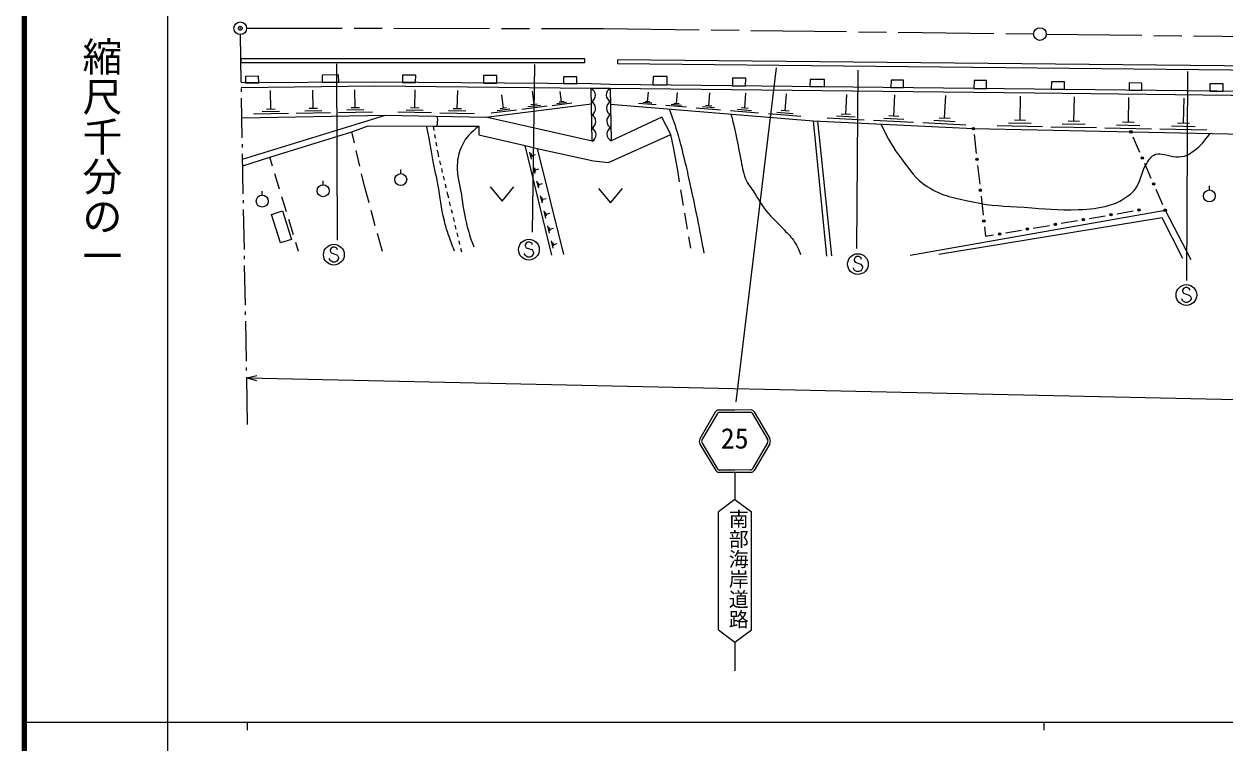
# Model space of a CAD drawing. Units: millimetres, scale not verified. Extents: x 40000 to 680000, y 20000 to 380000.
# Drawn here: x 40000 to 190745, y 202409 to 292599 of the extents above; entities that cross this region are included whole.
import ezdxf
from ezdxf.enums import TextEntityAlignment as Align

# ---------------------------------------------------------------- set-up
doc = ezdxf.new("R2010")
doc.units = ezdxf.units.MM
doc.header["$LTSCALE"] = 1000
doc.header["$PDMODE"] = 32
doc.header["$PDSIZE"] = 500
doc.linetypes.add('CHAIN', pattern=[18.5, 12, -1.5, 3.5, -1.5])
for name, color, linetype, lineweight in [('M-BGD', 7, 'Continuous', 25), ('M-BMK', 2, 'CHAIN', 13), ('M-BMK-HTXT', 7, 'Continuous', 13), ('M-BMK-SRVR', 3, 'Continuous', 25), ('M-STR-HTXT', 7, 'Continuous', 13), ('M-STR-STRC', 7, 'Continuous', 25), ('M-TTL', 2, 'Continuous', 140), ('M-TTL-BAND', 7, 'Continuous', 25)]:
    doc.layers.add(name, color=color, linetype=linetype, lineweight=lineweight)
doc.layers.add('M-OTRS', color=6, linetype='Continuous')
doc.styles.add('@ＭＳ ゴシック', font='')
doc.styles.add('ＭＳ ゴシック', font='')
doc.styles.get('@ＭＳ ゴシック').set_extended_font_data('@MS Gothic')
doc.styles.get('ＭＳ ゴシック').set_extended_font_data('MS Gothic')

msp = doc.modelspace()

# ---------------------------------------------------------------- linework, layer by layer
at = {"layer": 'M-BGD'}
for p, q in [((70983, 281903), (70940, 284245)), ((76313, 281993), (76270, 284302)), ((81582, 282082), (81540, 284359)), ((89054, 282069), (89103, 284333)), ((94388, 281965), (94438, 284277)), ((100166, 282017), (99956, 283699)), ((104019, 282500), (103809, 284182)), ((107475, 282838), (107311, 284145)), ((111310, 277899), (111208, 284501)), ((113578, 284501), (113679, 277959)), ((118271, 282856), (118369, 284049)), ((121892, 282612), (122006, 284009)), ((125941, 282339), (126074, 283965)), ((130469, 282034), (130622, 283915)), ((135533, 281693), (135709, 283859)), ((143164, 281284), (143286, 283775)), ((149179, 281035), (149310, 283709)), ((155558, 280772), (155698, 283639)), ((165018, 280513), (165079, 283536)), ((171773, 280388), (171836, 283457)), ((71532, 281913), (70434, 281893)), ((76854, 282003), (75772, 281983)), ((82115, 282092), (81048, 282072)), ((89584, 282058), (88523, 282081)), ((94929, 281954), (93846, 281977)), ((100981, 281906), (99404, 281708)), ((100561, 282066), (99772, 281968)), ((105649, 282277), (102495, 281882)), ((104834, 282388), (103257, 282191)), ((104414, 282549), (103625, 282451)), ((108741, 282665), (106290, 282357)), ((108108, 282751), (106882, 282598)), ((107781, 282876), (107168, 282799)), ((119366, 282466), (117128, 282649)), ((118819, 282661), (117700, 282752)), ((118551, 282833), (117992, 282879)), ((123173, 282156), (120554, 282369)), ((122533, 282384), (121223, 282491)), ((122219, 282585), (121565, 282639)), ((127432, 281809), (124384, 282057)), ((126686, 282074), (125163, 282198)), ((126322, 282308), (125560, 282370)), ((130910, 281998), (130028, 282070)), ((178614, 280260), (178677, 283375)), ((185541, 280131), (185605, 283292)), ((67443, 275643), (85384, 281183)), ((73190, 281358), (68799, 281277)), ((72086, 281630), (69891, 281590)), ((78488, 281456), (74159, 281376)), ((77401, 281724), (75236, 281684)), ((83727, 281552), (79458, 281474)), ((82654, 281817), (80520, 281778)), ((91163, 281457), (86920, 281550)), ((90109, 281763), (87987, 281809)), ((96542, 281340), (92208, 281435)), ((95465, 281653), (93298, 281700)), ((111310, 277899), (97955, 280910)), ((101796, 281794), (98642, 281399)), ((132194, 281420), (128668, 281708)), ((131331, 281727), (129568, 281871)), ((137519, 280986), (133458, 281317)), ((136526, 281340), (134495, 281505)), ((136040, 281652), (135025, 281735)), ((139044, 280460), (140744, 263472)), ((141382, 263503), (139654, 280431)), ((145469, 280547), (140798, 280775)), ((144317, 280915), (141981, 281029)), ((143748, 281255), (142580, 281312)), ((151654, 280244), (146639, 280489)), ((150416, 280640), (147909, 280762)), ((149806, 281004), (148552, 281066)), ((156884, 280347), (154196, 280479)), ((156230, 280739), (154885, 280804)), ((165726, 280499), (164309, 280528)), ((172493, 280373), (171054, 280402)), ((81464, 277706), (81149, 279068)), ((91481, 279247), (91386, 279787)), ((158211, 279923), (152834, 280186)), ((167837, 279700), (162168, 279815)), ((166427, 280106), (163593, 280164)), ((174635, 279562), (168880, 279679)), ((173204, 279975), (170327, 280033)), ((181518, 279422), (175678, 279540)), ((180066, 279841), (177146, 279900)), ((179344, 280245), (177884, 280275)), ((188488, 279280), (182561, 279401)), ((187014, 279706), (184051, 279766)), ((186281, 280116), (184800, 280146)), ((91654, 278262), (91567, 278754)), ((91827, 277277), (91740, 277769)), ((121508, 277142), (121185, 278729)), ((159252, 278731), (159520, 276361)), ((180061, 276485), (179227, 278388)), ((71188, 274769), (70841, 275909)), ((82142, 274783), (81690, 276732)), ((92008, 276244), (91913, 276784)), ((92083, 275928), (92008, 276244)), ((106242, 263584), (102893, 277341)), ((103714, 275661), (103502, 276534)), ((103777, 275908), (103671, 276344)), ((103724, 276126), (104189, 276239)), ((104412, 276977), (107700, 263675)), ((122055, 274226), (121508, 277142)), ((92313, 274954), (92198, 275441)), ((92543, 273981), (92428, 274468)), ((104151, 273864), (103939, 274736)), ((104215, 274110), (104108, 274546)), ((104162, 274328), (104627, 274441)), ((159689, 274871), (159957, 272501)), ((181498, 273210), (180664, 275112)), ((72063, 271899), (71480, 273812)), ((77549, 272433), (77549, 272933)), ((82683, 272447), (82367, 273809)), ((87289, 273834), (87289, 274334)), ((92773, 273008), (92658, 273495)), ((104604, 272005), (104389, 272887)), ((122294, 272802), (122055, 274226)), ((69894, 271135), (69894, 271635)), ((83304, 270174), (82683, 272447)), ((93003, 272035), (92888, 272522)), ((93193, 271232), (93118, 271548)), ((98501, 272184), (100001, 270384)), ((100001, 270384), (101501, 272184)), ((104668, 272254), (104560, 272695)), ((104614, 272475), (105085, 272589)), ((112102, 271979), (113602, 270179)), ((113602, 270179), (115102, 271979)), ((122790, 269843), (122459, 271816)), ((182935, 269934), (182101, 271836)), ((188784, 271784), (188784, 272284)), ((72937, 269029), (72354, 270942)), ((93308, 270760), (93193, 271232)), ((93543, 269788), (93426, 270274)), ((105059, 270136), (104841, 271028)), ((105123, 270388), (105015, 270834)), ((105069, 270611), (105545, 270727)), ((160126, 271011), (160394, 268641)), ((84096, 267280), (83568, 269209)), ((93779, 268817), (93661, 269303)), ((94015, 267845), (93897, 268331)), ((105516, 268258), (105296, 269160)), ((105581, 268512), (105471, 268963)), ((105526, 268738), (106007, 268855)), ((123286, 266885), (122955, 268857)), ((173691, 268200), (175715, 268548)), ((177193, 268802), (179216, 269150)), ((73812, 266160), (73229, 268073)), ((94251, 266873), (94133, 267359)), ((105975, 266369), (105753, 267281)), ((106042, 266626), (105931, 267082)), ((105986, 266854), (106473, 266973)), ((160563, 267151), (160697, 265966)), ((166688, 266996), (168711, 267344)), ((170190, 267598), (172213, 267946)), ((84981, 264043), (84360, 266316)), ((94487, 265901), (94369, 266387)), ((94723, 264930), (94605, 265415)), ((106438, 264470), (106213, 265392)), ((123690, 264475), (123452, 265898)), ((160697, 265966), (161708, 266140)), ((163187, 266394), (165210, 266742)), ((74451, 264063), (74103, 265203)), ((94955, 263972), (94841, 264444)), ((106504, 264730), (106392, 265191)), ((106448, 264961), (106940, 265081))]:
    msp.add_line(p, q, dxfattribs=at)
for points in [[(67217, 287777), (110393, 287776), (110393, 288244), (67217, 288245)], [(114487, 287641), (211770, 286664), (211775, 287131), (114492, 288108)], [(67794, 285222), (69455, 285231), (69450, 286043), (67790, 286033)], [(77413, 285275), (79499, 285287), (79494, 286207), (77408, 286195)], [(87518, 285284), (89159, 285270), (89166, 286186), (87526, 286199)], [(97664, 285201), (99345, 285187), (99352, 286145), (97672, 286159)], [(107728, 285118), (109388, 285105), (109396, 285982), (107735, 285996)], [(118948, 284972), (120708, 284952), (120720, 286002), (118959, 286021)], [(128931, 284860), (130571, 284842), (130582, 285801), (128942, 285820)], [(138652, 284751), (140474, 284730), (140484, 285635), (138662, 285656)], [(148818, 284637), (150378, 284619), (150388, 285556), (148829, 285574)], [(159240, 284520), (160793, 284503), (160804, 285504), (159251, 285522)], [(168948, 284411), (170581, 284393), (170592, 285342), (168959, 285360)], [(178708, 284302), (180315, 284284), (180325, 285194), (178718, 285212)], [(188848, 284189), (190508, 284170), (190518, 285098), (188858, 285116)], [(72446, 269146), (73580, 265582), (72185, 265138), (71051, 268702)]]:
    msp.add_lwpolyline(points, close=True, dxfattribs=at)
for points in [[(213082, 283911), (212660, 283922), (166821, 284435), (113628, 285031), (111194, 285090), (84035, 285312), (67265, 285219)], [(213301, 283363), (212683, 283366), (166841, 283917), (113578, 284501), (111208, 284501), (84037, 284786), (67276, 284605)], [(67346, 280850), (85384, 281183), (97955, 280910), (111238, 282574)], [(113608, 282534), (139044, 280460), (159168, 279476), (191136, 278826), (212724, 278445)], [(67459, 274795), (70841, 275909), (81149, 279068), (83214, 279837), (91386, 279787), (97097, 279797), (97097, 278703), (102893, 277341), (104412, 276977), (111475, 275418), (113378, 275215), (121185, 278729), (120071, 280895), (113679, 277959)], [(151214, 263602), (183236, 269247), (186456, 263050)], [(185454, 263202), (182872, 268305), (154834, 263688)]]:
    msp.add_lwpolyline(points, dxfattribs=at)
for centre, radius in [((159168, 279476), 150), ((159168, 279476), 120), ((159168, 279476), 100), ((178926, 279074), 150), ((178926, 279074), 120), ((178926, 279074), 100), ((180363, 275799), 150), ((180363, 275799), 120), ((180363, 275799), 100), ((159605, 275616), 150), ((159605, 275616), 120), ((159605, 275616), 100), ((87289, 273084), 750), ((77549, 271683), 750), ((160042, 271756), 150), ((160042, 271756), 120), ((160042, 271756), 100), ((181799, 272523), 150), ((181799, 272523), 120), ((181799, 272523), 100), ((188784, 271034), 750), ((69894, 270385), 750), ((176454, 268675), 150), ((176454, 268675), 120), ((176454, 268675), 100), ((179955, 269277), 150), ((179955, 269277), 120), ((179955, 269277), 100), ((183236, 269247), 150), ((183236, 269247), 120), ((183236, 269247), 100), ((160478, 267896), 150), ((160478, 267896), 120), ((160478, 267896), 100), ((165949, 266869), 150), ((165949, 266869), 120), ((165949, 266869), 100), ((169451, 267471), 150), ((169451, 267471), 120), ((169451, 267471), 100), ((172952, 268073), 150), ((172952, 268073), 120), ((172952, 268073), 100), ((162447, 266267), 150), ((162447, 266267), 120), ((162447, 266267), 100)]:
    msp.add_circle(centre, radius, dxfattribs=at)
for centre, radius, start, end in [((110790, 283669), 931, 298.46203, 63.29537), ((114009, 283689), 919, 117.99981, 243.77391), ((110815, 282018), 931, 298.46203, 63.29537), ((114034, 282054), 919, 117.99981, 243.77391), ((110841, 280368), 931, 298.46203, 63.29537), ((114060, 280419), 919, 117.99981, 243.77391), ((110866, 278717), 931, 298.46203, 63.29537), ((114085, 278784), 919, 117.99981, 243.77391)]:
    msp.add_arc(centre, radius, start, end, dxfattribs=at)
for points, knots in [([(125381, 263837), (124774, 267078), (124617, 267927), (124060, 270535), (123542, 272963), (123245, 274322), (122647, 276732), (122376, 277826), (122200, 278433), (121873, 279511), (121714, 280034), (121599, 280318), (121417, 280833), (121265, 281262), (121216, 281398), (121022, 281930)], [0, 0, 0, 0, 1, 1, 1, 2, 2, 2, 3, 3, 3, 4, 4, 4, 5, 5, 5, 5]), ([(91827, 279788), (91885, 280039), (91901, 280125), (91917, 280345), (91937, 280617), (91920, 280725), (91882, 281042)], [0, 0, 0, 0, 1, 1, 1, 2, 2, 2, 2]), ([(128724, 281302), (129017, 280182), (129090, 279881), (129300, 278964), (129583, 277726), (129661, 277015), (129938, 275775), (130165, 274755), (130164, 274138), (130576, 273178), (130891, 272443), (131237, 272119), (131669, 271446), (132232, 270570), (132479, 270029), (133127, 269214), (133935, 268199), (134539, 267764), (135406, 266799), (135937, 266207), (136309, 265926), (136727, 265249), (137079, 264681), (137188, 264423), (137456, 263700)], [0, 0, 0, 0, 1, 1, 1, 2, 2, 2, 3, 3, 3, 4, 4, 4, 5, 5, 5, 6, 6, 6, 7, 7, 7, 8, 8, 8, 8]), ([(94044, 264124), (93643, 265112), (93524, 265388), (93254, 266220), (93044, 266866), (92928, 267230), (92768, 267891), (92336, 269671), (92292, 270709), (91948, 272508), (91679, 273911), (91478, 274687), (91219, 276092), (91077, 276861), (91032, 277299), (90885, 278067), (90755, 278743), (90707, 278964), (90521, 279792)], [0, 0, 0, 0, 1, 1, 1, 2, 2, 2, 3, 3, 3, 4, 4, 4, 5, 5, 5, 6, 6, 6, 6]), ([(97097, 279797), (96056, 278906), (95514, 278509), (94985, 277368), (94564, 276459), (94414, 275878), (94378, 274877), (94325, 273440), (94671, 272653), (94894, 271232), (95120, 269792), (95174, 268969), (95532, 267556), (95825, 266400), (95960, 265987), (96443, 264640)], [0, 0, 0, 0, 1, 1, 1, 2, 2, 2, 3, 3, 3, 4, 4, 4, 5, 5, 5, 5]), ([(147538, 280045), (148609, 277955), (148959, 277238), (150176, 275646), (151288, 274192), (151826, 273203), (153366, 272213), (155345, 270941), (156783, 270824), (159077, 270300), (161548, 269734), (163003, 269796), (165532, 269616), (168197, 269426), (169696, 269215), (172366, 269312), (173882, 269367), (174746, 269466), (176212, 269856), (177076, 270086), (177540, 270337), (178278, 270842), (178881, 271254), (179252, 271504), (179641, 272122), (180315, 273193), (180222, 274042), (180917, 275099), (181263, 275625), (181450, 276038), (182041, 276253), (182443, 276399), (182710, 276265), (183135, 276223), (183700, 276167), (183995, 275964), (184562, 275950), (185128, 275936), (185477, 275935), (185995, 276161), (186356, 276318), (186521, 276480), (186841, 276709), (187790, 277390), (188043, 277822), (188906, 278872)], [0, 0, 0, 0, 1, 1, 1, 2, 2, 2, 3, 3, 3, 4, 4, 4, 5, 5, 5, 6, 6, 6, 7, 7, 7, 8, 8, 8, 9, 9, 9, 10, 10, 10, 11, 11, 11, 12, 12, 12, 13, 13, 13, 14, 14, 14, 15, 15, 15, 15])]:
    msp.add_open_spline(points, degree=3, knots=knots, dxfattribs=at)
at = {"layer": 'M-BMK'}
msp.add_line((168315, 291332), (266837, 290184), dxfattribs=at)
msp.add_lwpolyline([(67937, 292074), (112746, 292039), (166716, 291352)], dxfattribs=at)
at = {"layer": 'M-BMK-HTXT'}
for p, q in [((67263, 285312), (67152, 291275)), ((67285, 284113), (67278, 284513)), ((67394, 278314), (67300, 283313)), ((67416, 277114), (67408, 277514)), ((67524, 271315), (67431, 276314)), ((67547, 270115), (67539, 270515)), ((67655, 264316), (67561, 269315)), ((67677, 263116), (67670, 263516)), ((67785, 257317), (67692, 262316)), ((67808, 256118), (67800, 256517)), ((67916, 250319), (67823, 255318)), ((67938, 249119), (67931, 249519)), ((68065, 242357), (67953, 248319))]:
    msp.add_line(p, q, dxfattribs=at)
at = {"layer": 'M-BMK-SRVR'}
for centre in [(67137, 292074), (167516, 291342)]:
    msp.add_circle(centre, 800, dxfattribs=at)
at = {"layer": 'M-OTRS'}
msp.add_point((67137, 292074), dxfattribs=at)
at = {"layer": 'M-STR-HTXT'}
for q in [(69212, 248505), (348501, 242114), (69198, 247880)]:
    msp.add_line((67955, 248220), q, dxfattribs=at)
at = {"layer": 'M-STR-STRC'}
for p, q in [((79207, 287592), (79286, 265482)), ((104081, 287513), (103765, 266508)), ((134403, 287118), (129332, 245217)), ((144668, 286802), (144510, 264455)), ((186059, 286638), (185901, 260422)), ((78537, 264493), (78419, 264257)), ((78419, 264257), (78419, 264138)), ((78419, 264138), (78537, 263902)), ((78773, 264611), (78537, 264493)), ((78537, 263902), (79246, 263666)), ((79010, 264611), (78773, 264611)), ((79246, 264493), (79010, 264611)), ((79364, 264257), (79246, 264493)), ((102898, 263588), (102779, 263825)), ((103016, 265125), (102898, 264888)), ((102898, 264888), (102898, 264770)), ((102898, 264770), (103016, 264534)), ((103252, 265243), (103016, 265125)), ((103016, 264534), (103725, 264297)), ((103488, 265243), (103252, 265243)), ((103725, 265125), (103488, 265243)), ((103843, 264888), (103725, 265125)), ((103725, 264297), (103843, 264179)), ((103843, 264179), (103961, 263943)), ((103961, 263825), (103843, 263588)), ((103961, 263943), (103961, 263825)), ((78419, 262957), (78301, 263193)), ((78537, 262838), (78419, 262957)), ((78773, 262720), (78537, 262838)), ((79010, 262720), (78773, 262720)), ((79246, 262838), (79010, 262720)), ((79246, 263666), (79364, 263548)), ((79364, 262957), (79246, 262838)), ((79364, 263548), (79482, 263311)), ((79482, 263193), (79364, 262957)), ((79482, 263311), (79482, 263193)), ((103016, 263470), (102898, 263588)), ((103252, 263352), (103016, 263470)), ((103488, 263352), (103252, 263352)), ((103725, 263470), (103488, 263352)), ((103843, 263588), (103725, 263470)), ((144314, 263309), (144196, 263072)), ((144196, 263072), (144196, 262954)), ((144196, 262954), (144314, 262718)), ((144550, 263427), (144314, 263309)), ((144314, 262718), (145023, 262481)), ((144787, 263427), (144550, 263427)), ((145023, 263309), (144787, 263427)), ((145141, 263072), (145023, 263309)), ((145023, 262481), (145141, 262363)), ((145141, 262363), (145259, 262127)), ((144196, 261772), (144077, 262009)), ((144314, 261654), (144196, 261772)), ((144550, 261536), (144314, 261654)), ((144787, 261536), (144550, 261536)), ((145023, 261654), (144787, 261536)), ((145141, 261772), (145023, 261654)), ((145259, 262009), (145141, 261772)), ((145259, 262127), (145259, 262009)), ((185546, 259433), (185428, 259196)), ((185782, 259551), (185546, 259433)), ((186019, 259551), (185782, 259551)), ((186255, 259433), (186019, 259551)), ((186373, 259196), (186255, 259433)), ((185428, 257896), (185310, 258133)), ((185428, 259196), (185428, 259078)), ((185428, 259078), (185546, 258842)), ((185546, 257778), (185428, 257896)), ((185546, 258842), (186255, 258605)), ((185782, 257660), (185546, 257778)), ((186255, 257778), (186019, 257660)), ((186255, 258605), (186373, 258487)), ((186373, 257896), (186255, 257778)), ((186373, 258487), (186491, 258251)), ((186491, 258133), (186373, 257896)), ((186491, 258251), (186491, 258133)), ((186019, 257660), (185782, 257660)), ((126767, 243910), (124836, 240568)), ((127027, 243760), (125096, 240418)), ((131385, 243778), (133343, 240452)), ((131643, 243930), (133602, 240604)), ((124845, 239880), (126825, 236573)), ((125102, 240034), (127082, 236727)), ((133340, 240068), (131387, 236744)), ((133598, 239916), (131646, 236592)), ((129238, 236337), (129238, 232951)), ((129238, 232951), (127167, 231414)), ((129238, 232951), (131308, 231414)), ((127167, 216604), (127167, 231414)), ((131308, 216604), (131308, 231414)), ((129238, 215066), (129238, 211478))]:
    msp.add_line(p, q, dxfattribs=at)
for points in [[(131268, 244180), (129204, 244163), (127140, 244163)], [(131235, 243880), (129207, 243863), (127175, 243863)], [(131271, 236354), (129238, 236337), (127202, 236337)], [(131231, 236654), (129235, 236637), (127240, 236637)], [(127167, 216604), (129238, 215066), (131308, 216604)]]:
    msp.add_lwpolyline(points, dxfattribs=at)
for centre in [(103370, 264297), (78892, 263666), (144668, 262481), (185901, 258605)]:
    msp.add_circle(centre, 1300, dxfattribs=at)
for centre, radius, start, end in [((127157, 243737), 427, 92.29572, 156.02366), ((127197, 243673), 191, 96.53703, 152.95737), ((131215, 243690), 191, 27.51575, 83.93609), ((131255, 243754), 427, 24.44946, 88.1774), ((125463, 240232), 711, 151.80974, 209.66878), ((125463, 240232), 412, 151.80974, 209.66878), ((132977, 240263), 412, 330.80435, 28.66338), ((132977, 240263), 711, 330.80435, 28.66338), ((127251, 236840), 203, 214.0004, 273.155), ((131218, 236857), 203, 267.31812, 326.47272), ((127315, 236939), 612, 216.76349, 259.34701), ((131152, 236955), 612, 281.12611, 323.70964)]:
    msp.add_arc(centre, radius, start, end, dxfattribs=at)
at = {"layer": 'M-TTL'}
msp.add_line((40000, 380000), (40000, 20000), dxfattribs=at)
at = {"layer": 'M-TTL-BAND'}
for p, q in [((58000, 370000), (58000, 20000)), ((40000, 205000), (579000, 205000)), ((68000, 205000), (68000, 204000)), ((168000, 205000), (168000, 204000))]:
    msp.add_line(p, q, dxfattribs=at)

# ---------------------------------------------------------------- texts
at = {"layer": 'M-STR-STRC', "style": 'ＭＳ ゴシック'}
msp.add_text('25', height=2566, dxfattribs=at).set_placement((127460, 238571), align=Align.BOTTOM_LEFT)
at = {"layer": 'M-STR-STRC', "style": '@ＭＳ ゴシック'}
for s, p in [('南', (128213, 230515)), ('部', (128213, 227999)), ('海', (128213, 225483)), ('岸', (128213, 222968)), ('道', (128213, 220452)), ('路', (128213, 217936))]:
    msp.add_text(s, height=1833, rotation=270, dxfattribs=at).set_placement(p, align=Align.BOTTOM_CENTER)
at = {"layer": 'M-TTL-BAND', "style": '@ＭＳ ゴシック'}
msp.add_text('縮尺千分の一', height=3666, rotation=270, dxfattribs=at).set_placement((49777, 261030), align=Align.MIDDLE_RIGHT)

doc.saveas('drawing.dxf')
